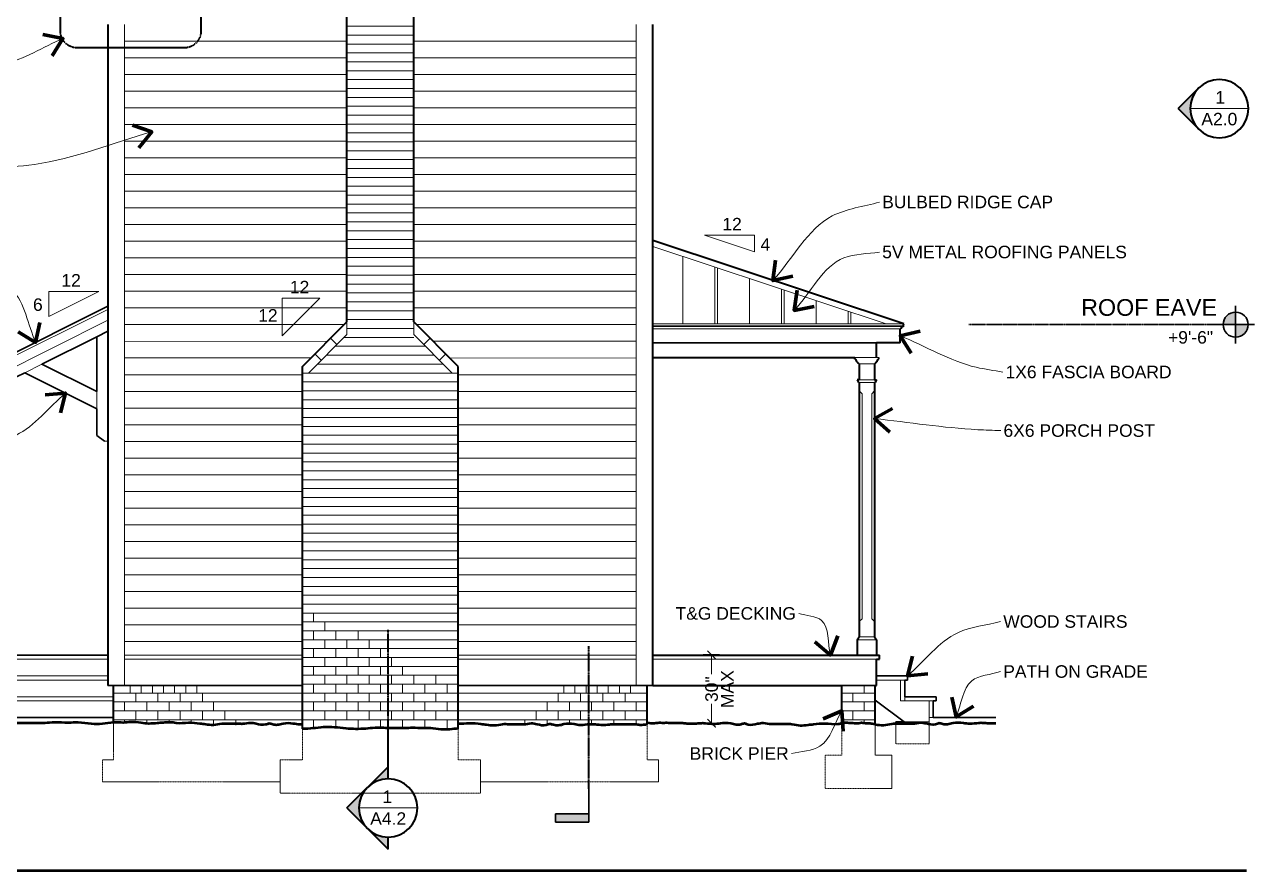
# Model space of a CAD drawing. Header units: inches. Extents: x -54 to 15382, y 469 to 41738.
# Drawn here: x 1910.3 to 2352.7, y 5345.5 to 5649.9 of the extents above; entities that cross this region are included whole.
import ezdxf

# ---------------------------------------------------------------- set-up
doc = ezdxf.new("R2010")
doc.units = ezdxf.units.IN
doc.header["$MEASUREMENT"] = 0
doc.linetypes.add('CENTER', pattern=[2, 1.25, -0.25, 0.25, -0.25])
doc.linetypes.add('DASHED2', pattern=[0.375, 0.25, -0.125])
doc.layers.get('0').update_dxf_attribs({"lineweight": 9})
for name, color, linetype, lineweight in [('1', 7, 'Continuous', 9), ('2', 7, 'Continuous', 18), ('3', 7, 'Continuous', 30), ('4', 7, 'Continuous', 40), ('5', 7, 'Continuous', 50), ('A-DIMSx', 7, 'Continuous', 9), ('A-LINK', 7, 'Continuous', 40), ('A-TEXTx', 7, 'Continuous', 18)]:
    doc.layers.add(name, color=color, linetype=linetype, lineweight=lineweight)
doc.styles.get("Standard").update_dxf_attribs({"font": 'arial.ttf'})
doc.dimstyles.get("Standard").update_dxf_attribs({"dimtxt": 3, "dimasz": 2, "dimexe": 0.03125, "dimexo": 0.0625, "dimgap": 0.03125, "dimtad": 0, "dimtoh": 1, "dimdec": 4, "dimlfac": 0.99985, "dimzin": 0, "dimdsep": 46, "dimlunit": 4, "dimtxsty": 'Standard', "dimblk": 'ARCHTICK', "dimblk1": 'ARCHTICK', "dimblk2": 'ARCHTICK', "dimcen": 0.09, "dimclrt": 256, "dimadec": 0, "dimazin": 0, "dimtfac": 1, "dimtdec": 4, "dimtofl": 0, "dimtmove": 0, "dimatfit": 3, "dimfxl": 1, "dimtolj": 1, "dimtzin": 0, "dimarcsym": 0})

# ---------------------------------------------------------------- blocks, each defined once
blk = doc.blocks.new('_ArchTick')
at = {"color": 0, "linetype": 'ByBlock', "lineweight": 0, "const_width": 0.15}
blk.add_lwpolyline([(-0.5, -0.5), (0.5, 0.5)], dxfattribs=at)
blk = doc.blocks.new('*D121')
at = {"layer": 'A-DIMSx', "color": 0, "lineweight": -2, "ltscale": 0.1}
for p, q in [((2160.24, 5423.04), (2154.46, 5423.04)), ((2156.5, 5398.45), (2160.46, 5398.45))]:
    blk.add_line(p, q, dxfattribs=at)
at = {"layer": 'A-DIMSx', "color": 0, "lineweight": 5, "ltscale": 0.1}
for p, q in [((2157.46, 5423.04), (2157.46, 5416.09)), ((2157.46, 5398.45), (2157.46, 5405.4))]:
    blk.add_line(p, q, dxfattribs=at)
at = {"layer": 'A-DIMSx', "color": 0, "lineweight": 5, "xscale": 3, "yscale": 3, "zscale": 3}
for p, rotation in [((2157.46, 5423.04), 90), ((2157.46, 5398.45), 270)]:
    blk.add_blockref('_ArchTick', p, dxfattribs=dict(at, rotation=rotation))
at = {"layer": 'A-DIMSx', "ltscale": 0.25, "insert": (2157.46, 5410.74), "char_height": 4.5, "attachment_point": 5, "rotation": 90}
blk.add_mtext('\\A1;30"', dxfattribs=at)
blk = doc.blocks.new('Point')
at = {"lineweight": 0, "ltscale": 0.1}
h = blk.add_hatch(color=256, dxfattribs=at)
h.dxf.hatch_style = 1
h.paths.add_polyline_path([(-3.2903, 4.1654, 0.414214), (-3.3528, 4.1029), (-3.2903, 4.1029)])
h.paths.add_polyline_path([(-3.2903, 4.1029), (-3.2903, 4.0404, 0.414214), (-3.2278, 4.1029)])
at = {"layer": '3', "ltscale": 0.1}
for q in [(-3.2903, 4.1966), (-3.384, 4.1029), (-3.1965, 4.1029), (-3.2903, 4.0091)]:
    blk.add_line((-3.2903, 4.1029), q, dxfattribs=at)
blk.add_circle((-3.2903, 4.1029), 0.0625, dxfattribs=at)
blk = doc.blocks.new('Section Tail 1a')
at = {"layer": 'A-LINK', "lineweight": 5, "ltscale": 0.1}
blk.add_hatch(color=256, dxfattribs=at).paths.add_polyline_path([(5.4248, 3.0938), (5.4248, 3.1563), (5.1748, 3.1563), (5.1748, 3.0938)])
at = {"layer": 'A-LINK', "linetype": 'Continuous', "lineweight": 30, "ltscale": 0.1}
for p, q in [((5.4248, 3.1563), (5.1748, 3.1563)), ((5.1748, 3.0938), (5.1748, 3.1563)), ((5.4248, 2.9063), (5.4248, 3.1563)), ((5.4248, 3.0938), (5.1748, 3.0938))]:
    blk.add_line(p, q, dxfattribs=at)
blk = doc.blocks.new('Section Callout')
at = {"layer": 'A-LINK', "ltscale": 0.1}
h = blk.add_hatch(color=256, dxfattribs=at)
h.paths.add_polyline_path([(1891.06, 7392.5), (1883.64, 7385.08), (1891.06, 7377.65, -0.198912), (1887.98, 7385.08, -0.198912)])
h.paths.add_polyline_path([(1898.48, 7399.92), (1891.06, 7392.5, -0.198912), (1898.48, 7395.58)])
h.paths.add_polyline_path([(1891.06, 7377.65), (1898.48, 7370.23), (1898.48, 7374.58, -0.198912)])
for p, q in [((1883.64, 7385.08), (1898.48, 7399.92)), ((1898.48, 7399.92), (1898.48, 7395.58)), ((1883.64, 7385.08), (1898.48, 7370.23)), ((1898.48, 7374.58), (1898.48, 7370.23)), ((1898.48, 7370.23), (1898.48, 7355.49))]:
    blk.add_line(p, q, dxfattribs=at)
blk.add_circle((1898.48, 7385.08), 10.5, dxfattribs=at)
blk = doc.blocks.new('Elevation Callout - 1')
at = {"layer": 'A-LINK', "ltscale": 0.1}
blk.add_hatch(color=256, dxfattribs=at).paths.add_polyline_path([(2031.59, 7377.65), (2039.01, 7370.23), (2046.43, 7377.65, -0.198912), (2039.01, 7374.58, -0.198912)])
for q in [(2031.59, 7377.65), (2046.43, 7377.65)]:
    blk.add_line((2039.01, 7370.23), q, dxfattribs=at)
blk.add_circle((2039.01, 7385.08), 10.5, dxfattribs=at)
blk = doc.blocks.new('Column 01 elev')
at = {"layer": '1', "ltscale": 0.25}
for p, q in [((2204.05, 5527.66), (2198.55, 5527.66)), ((2204.05, 5521.94), (2198.55, 5521.94)), ((2204.05, 5520.94), (2198.55, 5520.94)), ((2199.55, 5516.94), (2199.55, 5435.91)), ((2203.05, 5516.94), (2203.05, 5435.91)), ((2199.55, 5435.91), (2198.55, 5434.91)), ((2203.05, 5435.91), (2204.05, 5434.91)), ((2197.8, 5428.41), (2204.8, 5428.41)), ((2198.55, 5429.41), (2204.05, 5429.41))]:
    blk.add_line(p, q, dxfattribs=at)
at = {"layer": '1', "lineweight": 5, "ltscale": 0.25}
for p, q in [((2199.55, 5516.94), (2198.55, 5517.94)), ((2204.05, 5517.94), (2203.05, 5516.94))]:
    blk.add_line(p, q, dxfattribs=at)
at = {"layer": '3', "lineweight": 5, "ltscale": 0.1}
blk.add_line((2197.01, 5529.94), (2205.59, 5529.94), dxfattribs=at)
at = {"layer": '4'}
for p, q in [((2197.01, 5529.37), (2197.01, 5529.94)), ((2205.59, 5529.37), (2205.59, 5529.94)), ((2197.95, 5528.16), (2197.95, 5528.42)), ((2198.55, 5527.66), (2198.31, 5527.66)), ((2198.55, 5527.66), (2198.55, 5521.94)), ((2204.05, 5527.66), (2204.05, 5521.94)), ((2204.05, 5527.66), (2204.29, 5527.66)), ((2204.65, 5528.16), (2204.65, 5528.42)), ((2198.55, 5520.94), (2198.55, 5429.41)), ((2204.05, 5520.94), (2204.05, 5429.41)), ((2197.8, 5428.41), (2198.55, 5429.41)), ((2197.8, 5428.41), (2197.8, 5422.91)), ((2204.05, 5429.41), (2204.8, 5428.41)), ((2204.8, 5428.41), (2204.8, 5422.91))]:
    blk.add_line(p, q, dxfattribs=at)
at = {"layer": '4', "ltscale": 0.25}
for p, q in [((2198.55, 5521.94), (2197.8, 5521.94)), ((2198.3, 5520.94), (2198.55, 5520.94)), ((2204.05, 5521.94), (2204.8, 5521.94)), ((2204.3, 5520.94), (2204.05, 5520.94))]:
    blk.add_line(p, q, dxfattribs=at)
for centre, start, end in [((2198.41, 5521.93), 179.1702, 233.9599), ((2197.69, 5520.95), 359.1702, 53.9599), ((2204.91, 5520.95), 126.0401, 180.8298), ((2204.19, 5521.93), 306.0401, 0.8298)]:
    blk.add_arc(centre, 0.607, start, end, dxfattribs=at)
at = {"layer": '4'}
for points, knots in [([(2197.95, 5528.42), (2197.87, 5528.43), (2197.8, 5528.44), (2197.7, 5528.48), (2197.63, 5528.57), (2197.58, 5528.68), (2197.54, 5528.78), (2197.51, 5528.89), (2197.47, 5529), (2197.43, 5529.11), (2197.38, 5529.21), (2197.31, 5529.29), (2197.23, 5529.34), (2197.14, 5529.37), (2197.07, 5529.37), (2197.01, 5529.37)], [0.0155755, 0.0155755, 0.0155755, 0.0155755, 0.0913028, 0.1674337, 0.240804, 0.3221473, 0.4016041, 0.479934, 0.5587836, 0.63986, 0.7243935, 0.7885425, 0.8553172, 0.923465, 0.9867831, 0.9867831, 0.9867831, 0.9867831]), ([(2198.31, 5527.66), (2198.3, 5527.72), (2198.29, 5527.79), (2198.25, 5527.88), (2198.21, 5527.96), (2198.16, 5528.03), (2198.07, 5528.1), (2198, 5528.14), (2197.95, 5528.16)], [0.002479, 0.002479, 0.002479, 0.002479, 0.1892867, 0.3469333, 0.4813355, 0.6000559, 0.7825047, 0.9879342, 0.9879342, 0.9879342, 0.9879342]), ([(2204.29, 5527.66), (2204.3, 5527.72), (2204.31, 5527.79), (2204.35, 5527.88), (2204.39, 5527.96), (2204.44, 5528.03), (2204.53, 5528.1), (2204.6, 5528.14), (2204.65, 5528.16)], [0.002479, 0.002479, 0.002479, 0.002479, 0.1892867, 0.3469333, 0.4813355, 0.6000559, 0.7825047, 0.9879342, 0.9879342, 0.9879342, 0.9879342]), ([(2204.65, 5528.42), (2204.72, 5528.43), (2204.8, 5528.44), (2204.9, 5528.48), (2204.97, 5528.57), (2205.02, 5528.68), (2205.06, 5528.78), (2205.09, 5528.89), (2205.13, 5529), (2205.17, 5529.11), (2205.22, 5529.21), (2205.29, 5529.29), (2205.37, 5529.34), (2205.46, 5529.37), (2205.52, 5529.37), (2205.59, 5529.37)], [0.0155755, 0.0155755, 0.0155755, 0.0155755, 0.0913028, 0.1674337, 0.240804, 0.3221473, 0.4016041, 0.479934, 0.5587836, 0.63986, 0.7243935, 0.7885425, 0.8553172, 0.923465, 0.9867831, 0.9867831, 0.9867831, 0.9867831])]:
    blk.add_open_spline(points, degree=3, knots=knots, dxfattribs=at)

msp = doc.modelspace()

# ---------------------------------------------------------------- linework, layer by layer
at = {"layer": '1'}
for p, q in [((1936.2997676, 5511.6916121), (1936.2997676, 5517.840799)), ((1903.0497676, 5421.535623), (1940.2997663, 5421.535623)), ((1903.0497676, 5414.035623), (1940.2997663, 5414.035623)), ((1903.0497676, 5406.535623), (1942.2997676, 5406.535623))]:
    msp.add_line(p, q, dxfattribs=at)
at = {"layer": '1', "linetype": 'DASHED2', "ltscale": 0.25}
for p, q in [((1942.2997676, 5398.7233455), (1942.2997676, 5385.335623)), ((2066.2997676, 5385.335623), (2066.2997676, 5397.4345612)), ((2134.2997676, 5397.9973954), (2134.2997676, 5385.335623)), ((2204.2997676, 5398.4673533), (2204.2997676, 5386.935623)), ((2216.2997676, 5397.9253036), (2216.2997676, 5386.935623)), ((2223.6747676, 5391.035623), (2223.6747676, 5398.2309237)), ((2235.6747676, 5398.0939635), (2235.6747676, 5391.035623)), ((2010.2997676, 5385.335623), (2010.2997676, 5396.4947682)), ((2235.6747676, 5391.035623), (2223.6747676, 5391.035623)), ((1938.2997676, 5377.335623), (1938.2997676, 5385.335623)), ((1942.2997676, 5385.335623), (1938.2997676, 5385.335623)), ((2002.2997676, 5385.335623), (2002.2997676, 5373.335623)), ((2002.2997676, 5385.335623), (2010.2997676, 5385.335623)), ((2074.2997676, 5385.335623), (2066.2997676, 5385.335623)), ((2074.2997676, 5385.335623), (2074.2997676, 5373.335623)), ((2138.2997676, 5385.335623), (2134.2997676, 5385.335623)), ((2138.2997676, 5385.335623), (2138.2997676, 5377.335623)), ((2198.2997676, 5374.935623), (2198.2997676, 5386.935623)), ((2204.2997676, 5386.935623), (2198.2997676, 5386.935623)), ((2222.2997676, 5386.935623), (2216.2997676, 5386.935623)), ((2222.2997676, 5386.935623), (2222.2997676, 5374.935623)), ((2002.2997676, 5377.335623), (1938.2997676, 5377.335623)), ((2138.2997676, 5377.335623), (2074.2997676, 5377.335623)), ((2222.2997676, 5374.935623), (2198.2997676, 5374.935623)), ((2074.2997676, 5373.335623), (2002.2997676, 5373.335623))]:
    msp.add_line(p, q, dxfattribs=at)
at = {"layer": '2'}
for p, q in [((1946.2997677, 5649.9416121), (1946.2997663, 5421.535623)), ((2026.2997676, 5649.335623), (2050.2997676, 5649.335623)), ((2130.2997677, 5421.535623), (2130.2997676, 5649.9416121)), ((2026.2997676, 5646.135623), (2050.2997676, 5646.135623)), ((1946.2997676, 5643.9416691), (2026.2997676, 5643.9371099)), ((2026.2997676, 5642.935623), (2050.2997676, 5642.935623)), ((2050.2997676, 5643.9357221), (2130.2997676, 5643.9311473)), ((1946.2997676, 5637.9312045), (2026.2997676, 5637.9312045)), ((2026.2997676, 5639.735623), (2050.2997676, 5639.735623)), ((2026.2997676, 5636.535623), (2050.2997676, 5636.535623)), ((2050.2997676, 5637.9312045), (2130.2997676, 5637.9312045)), ((1946.2997676, 5631.9416121), (2026.2997676, 5631.9416121)), ((2026.2997676, 5633.335623), (2050.2997676, 5633.335623)), ((2050.2997676, 5631.9416121), (2130.2997676, 5631.9416121)), ((2026.2997676, 5630.135623), (2050.2997676, 5630.135623)), ((2026.2997676, 5626.935623), (2050.2997676, 5626.935623)), ((1946.2997675, 5625.9312045), (2026.2997676, 5625.9312045)), ((2026.2997676, 5623.735623), (2050.2997676, 5623.735623)), ((2050.2997676, 5625.9312045), (2130.2997676, 5625.9312045)), ((1946.2997675, 5619.9416121), (2026.2997676, 5619.9416121)), ((2026.2997676, 5620.535623), (2050.2997676, 5620.535623)), ((2050.2997676, 5619.9312045), (2130.2997676, 5619.9312045)), ((1946.2997674, 5613.9312045), (2026.2997676, 5613.9312045)), ((2026.2997676, 5617.335623), (2050.2997676, 5617.335623)), ((2026.2997676, 5614.135623), (2050.2997676, 5614.135623)), ((2050.2997676, 5613.9312045), (2130.2997676, 5613.9312045)), ((2026.2997676, 5610.935623), (2050.2997676, 5610.935623)), ((1946.2997674, 5607.9416121), (2026.2997676, 5607.9416121)), ((2026.2997676, 5607.735623), (2050.2997676, 5607.735623)), ((2050.2997676, 5607.9416121), (2130.2997676, 5607.9416121)), ((1946.2997674, 5601.9416121), (2026.2997676, 5601.9416121)), ((2026.2997676, 5604.535623), (2050.2997676, 5604.535623)), ((2026.2997676, 5601.335623), (2050.2997676, 5601.335623)), ((2050.2997676, 5601.9312045), (2130.2997676, 5601.9312045)), ((1946.2997673, 5595.9416121), (2026.2997676, 5595.9416121)), ((2026.2997676, 5598.135623), (2050.2997676, 5598.135623)), ((2050.2997676, 5595.9416121), (2130.2997676, 5595.9416121)), ((2026.2997676, 5594.935623), (2050.2997676, 5594.935623)), ((2026.2997676, 5591.735623), (2050.2997676, 5591.735623)), ((1946.2997673, 5589.9416121), (2026.2997676, 5589.9416121)), ((2026.2997676, 5588.535623), (2050.2997676, 5588.535623)), ((2050.2997676, 5589.9312045), (2130.2997676, 5589.9312045)), ((2026.2997676, 5583.9428666), (1946.2997673, 5583.9310568)), ((2026.2997676, 5585.335623), (2050.2997676, 5585.335623)), ((2050.2997676, 5583.9429083), (2130.2997676, 5583.9310563)), ((2026.2997676, 5582.135623), (2050.2997676, 5582.135623)), ((2026.2997676, 5578.935623), (2050.2997676, 5578.935623)), ((1946.2997672, 5577.9312045), (2026.2997676, 5577.9312045)), ((2026.2997676, 5575.735623), (2050.2997676, 5575.735623)), ((2050.2997676, 5577.9312045), (2130.2997676, 5577.9312045)), ((1946.2997672, 5571.9416121), (2026.2997676, 5571.9416121)), ((2026.2997676, 5572.535623), (2050.2997676, 5572.535623)), ((2026.2997676, 5569.335623), (2050.2997676, 5569.335623)), ((2050.2997676, 5571.9416121), (2130.2997676, 5571.9416121)), ((2220.2034975, 5542.2022897), (2136.2997676, 5570.0683682)), ((1946.2997672, 5565.9416121), (2026.2997676, 5565.9416121)), ((2026.2997676, 5566.135623), (2050.2997676, 5566.135623)), ((2050.2997676, 5565.9416121), (2130.2997676, 5565.9416121)), ((2147.0545468, 5566.4964945), (2147.0545468, 5542.2022897)), ((2026.2997676, 5562.935623), (2050.2997676, 5562.935623)), ((2158.5545468, 5542.2022897), (2158.5545468, 5562.6771184)), ((2159.5545468, 5542.2022897), (2159.5545468, 5562.3449987)), ((1946.2997671, 5559.9416121), (2026.2997676, 5559.9416121)), ((2026.2997676, 5559.735623), (2050.2997676, 5559.735623)), ((2026.2997676, 5556.535623), (2050.2997676, 5556.535623)), ((2050.2997676, 5559.9416121), (2130.2997676, 5559.9416121)), ((2171.0545468, 5558.5256226), (2171.0545468, 5542.2022897)), ((1946.2997671, 5553.9416121), (2026.2997676, 5553.9416121)), ((2026.2997676, 5553.335623), (2050.2997676, 5553.335623)), ((2050.2997676, 5553.9416121), (2130.2997676, 5553.9416121)), ((2182.5545468, 5542.2022897), (2182.5545468, 5554.7062465)), ((2183.5545468, 5542.2022897), (2183.5545468, 5554.3741268)), ((1940.299767, 5547.4280938), (1898.1432853, 5526.349853)), ((1946.299767, 5547.9416121), (2026.2997676, 5547.9416121)), ((2026.2997676, 5550.135623), (2050.2997676, 5550.135623)), ((2050.2997676, 5547.9416121), (2130.2997676, 5547.9416121)), ((2195.0545468, 5550.5547507), (2195.0545468, 5542.2022897)), ((1940.299767, 5543.5149748), (1901.0501737, 5523.8901782)), ((2026.2997676, 5546.935623), (2050.2997676, 5546.935623)), ((2026.2997676, 5543.735623), (2050.2997676, 5543.735623)), ((2026.2997676, 5542.9135576), (2026.2997676, 5538.3880742)), ((2050.2997676, 5542.9135576), (2050.2997676, 5538.3880742)), ((2206.5545468, 5542.2022897), (2206.5545468, 5546.7353746)), ((2207.5545468, 5542.2022897), (2207.5545468, 5546.4032549)), ((1946.299767, 5541.9416121), (2025.3278221, 5541.9416121)), ((2012.5625093, 5524.6508159), (2026.2997676, 5538.3880742)), ((2026.2997676, 5540.535623), (2050.2997676, 5540.535623)), ((2064.0370259, 5524.6508159), (2050.2997676, 5538.3880742)), ((2051.2717131, 5541.9416121), (2130.2997676, 5541.9416121)), ((2136.2997676, 5542.2022897), (2226.5488573, 5542.2022897)), ((2136.2997676, 5540.4522897), (2225.2997676, 5540.4522897)), ((1946.299767, 5535.9311473), (2019.321533, 5535.935323)), ((2022.6872505, 5534.7755571), (2020.4245088, 5537.0382988)), ((2022.0473164, 5534.135623), (2054.5522188, 5534.135623)), ((2025.2473164, 5537.335623), (2050.2997676, 5537.335623)), ((2053.9122847, 5534.7755571), (2056.1750264, 5537.0382988)), ((2057.2758318, 5535.9374934), (2130.2997676, 5535.9416693)), ((1946.2997669, 5529.9416691), (2013.3240594, 5529.9378494)), ((2017.0303963, 5529.1187029), (2014.7676546, 5531.3814446)), ((2018.8473164, 5530.935623), (2057.7522188, 5530.935623)), ((2059.569139, 5529.1187029), (2061.8318807, 5531.3814446)), ((2063.2783454, 5529.9349799), (2130.2997676, 5529.9311473)), ((1910.3895235, 5524.6467341), (1916.5387105, 5527.7213276)), ((2015.6473164, 5527.735623), (2060.9522188, 5527.735623)), ((1946.2997669, 5523.9352644), (2010.2997676, 5523.931617)), ((2010.2997676, 5524.535623), (2066.2997676, 5524.535623)), ((2010.2997676, 5521.335623), (2066.2997676, 5521.335623)), ((2066.2997676, 5523.9284024), (2130.2997676, 5523.9247426)), ((1946.2997669, 5517.9248001), (2010.2997676, 5517.9248001)), ((2010.2997676, 5518.135623), (2066.2997676, 5518.135623)), ((2066.2997676, 5517.9248001), (2130.2997676, 5517.9248001)), ((1946.2997668, 5511.9352078), (2010.2997676, 5511.9352078)), ((2010.2997676, 5514.935623), (2066.2997676, 5514.935623)), ((2010.2997676, 5511.735623), (2066.2997676, 5511.735623)), ((2066.2997676, 5511.9352078), (2130.2997677, 5511.9352078)), ((2010.2997676, 5508.535623), (2066.2997676, 5508.535623)), ((1946.2997668, 5505.9248001), (2010.2997676, 5505.9248001)), ((2010.2997676, 5505.335623), (2066.2997676, 5505.335623)), ((2066.2997676, 5505.9248001), (2130.2997677, 5505.9248001)), ((1940.2997668, 5499.9416121), (1939.0497676, 5499.9416121)), ((1946.2997668, 5499.9352078), (2010.2997676, 5499.9352078)), ((2010.2997676, 5502.135623), (2066.2997676, 5502.135623)), ((2010.2997676, 5498.935623), (2066.2997676, 5498.935623)), ((2066.2997676, 5499.9248001), (2130.2997677, 5499.9248001)), ((2010.2997676, 5495.735623), (2066.2997676, 5495.735623)), ((1946.2997667, 5493.9248001), (2010.2997676, 5493.9248001)), ((2010.2997676, 5492.535623), (2066.2997676, 5492.535623)), ((2066.2997676, 5493.9248001), (2130.2997677, 5493.9248001)), ((1946.2997667, 5487.9352078), (2010.2997676, 5487.9352078)), ((2010.2997676, 5489.335623), (2066.2997676, 5489.335623)), ((2010.2997676, 5486.135623), (2066.2997676, 5486.135623)), ((2066.2997676, 5487.9352078), (2130.2997677, 5487.9352078)), ((1946.2997666, 5481.9352078), (2010.2997676, 5481.9352078)), ((2010.2997676, 5482.935623), (2066.2997676, 5482.935623)), ((2066.2997676, 5481.9248001), (2130.2997677, 5481.9248001)), ((2010.2997676, 5479.735623), (2066.2997676, 5479.735623)), ((2010.2997676, 5476.535623), (2066.2997676, 5476.535623)), ((1946.2997666, 5475.9352078), (2010.2997676, 5475.9352078)), ((2010.2997676, 5473.335623), (2066.2997676, 5473.335623)), ((2066.2997676, 5475.9352078), (2130.2997677, 5475.9352078)), ((1946.2997666, 5469.9352078), (2010.2997676, 5469.9352078)), ((2010.2997676, 5470.135623), (2066.2997676, 5470.135623)), ((2066.2997676, 5469.9248001), (2130.2997677, 5469.9248001)), ((2010.2997676, 5463.9341014), (1946.2997665, 5463.9246535)), ((2010.2997676, 5466.935623), (2066.2997676, 5466.935623)), ((2010.2997676, 5463.735623), (2066.2997676, 5463.735623)), ((2066.2997676, 5463.9341326), (2130.2997677, 5463.924651)), ((2010.2997676, 5460.535623), (2066.2997676, 5460.535623)), ((1946.2997665, 5457.9248001), (2010.2997676, 5457.9248001)), ((2010.2997676, 5457.335623), (2066.2997676, 5457.335623)), ((2066.2997676, 5457.9248001), (2130.2997677, 5457.9248001)), ((1946.2997665, 5451.9311473), (2010.2997676, 5451.9348071)), ((2010.2997676, 5454.135623), (2066.2997676, 5454.135623)), ((2010.2997676, 5450.935623), (2066.2997676, 5450.935623)), ((2066.2997676, 5451.9380094), (2130.2997677, 5451.9416693)), ((1946.2997664, 5445.9416693), (2010.2997676, 5445.9380094)), ((2010.2997676, 5447.735623), (2066.2997676, 5447.735623)), ((2066.2997676, 5445.9348071), (2130.2997677, 5445.9311473)), ((2010.2997676, 5444.535623), (2066.2997676, 5444.535623)), ((2010.2997676, 5441.335623), (2066.2997676, 5441.335623)), ((1946.2997664, 5439.9311473), (2010.2997676, 5439.9348071)), ((2010.2997676, 5438.135623), (2066.2997676, 5438.135623)), ((2014.2997676, 5434.935623), (2014.2997676, 5438.135623)), ((2066.2997676, 5439.9380094), (2130.2997677, 5439.9416693)), ((1946.2997664, 5433.9416121), (2010.2997676, 5433.9416121)), ((2010.2997676, 5434.935623), (2066.2997676, 5434.935623)), ((2018.2997676, 5431.735623), (2018.2997676, 5434.935623)), ((2066.2997676, 5433.9416121), (2130.2997677, 5433.9416121)), ((1946.2997663, 5427.9416121), (2010.2997676, 5427.9416121)), ((2010.2997676, 5431.735623), (2066.2997676, 5431.735623)), ((2010.2997676, 5428.535623), (2066.2997676, 5428.535623)), ((2014.2997676, 5428.535623), (2014.2997676, 5431.735623)), ((2018.2997676, 5425.335623), (2018.2997676, 5428.535623)), ((2022.2997676, 5428.535623), (2022.2997676, 5431.735623)), ((2026.2997676, 5425.335623), (2026.2997676, 5428.535623)), ((2030.2997676, 5428.535623), (2030.2997676, 5431.735623)), ((2034.2997676, 5425.335623), (2034.2997676, 5428.535623)), ((2066.2997676, 5427.9416121), (2130.2997677, 5427.9416121)), ((2010.2997676, 5425.335623), (2066.2997676, 5425.335623)), ((2014.2997676, 5422.135623), (2014.2997676, 5425.335623)), ((2022.2997676, 5422.135623), (2022.2997676, 5425.335623)), ((2030.2997676, 5422.135623), (2030.2997676, 5425.335623)), ((2038.2997676, 5422.135623), (2038.2997676, 5425.335623)), ((1946.2997663, 5421.535623), (1946.2997662, 5412.035623)), ((1946.2997663, 5423.035623), (2010.2997676, 5423.035623)), ((1946.2997663, 5421.535623), (2010.2997676, 5421.535623)), ((2010.2997676, 5422.135623), (2066.2997676, 5422.135623)), ((2010.2997676, 5418.935623), (2066.2997676, 5418.935623)), ((2014.2997676, 5415.735623), (2014.2997676, 5418.935623)), ((2018.2997676, 5418.935623), (2018.2997676, 5422.135623)), ((2022.2997676, 5415.735623), (2022.2997676, 5418.935623)), ((2026.2997676, 5418.935623), (2026.2997676, 5422.135623)), ((2030.2997676, 5415.735623), (2030.2997676, 5418.935623)), ((2034.2997676, 5418.935623), (2034.2997676, 5422.135623)), ((2038.2997676, 5415.735623), (2038.2997676, 5418.935623)), ((2042.2997676, 5418.935623), (2042.2997676, 5422.135623)), ((2046.2997676, 5415.735623), (2046.2997676, 5418.935623)), ((2066.2997676, 5423.035623), (2130.2997677, 5423.035623)), ((2066.2997676, 5421.535623), (2130.2997677, 5421.535623)), ((2130.2997677, 5412.035623), (2130.2997677, 5421.535623)), ((2136.2997677, 5421.535623), (2216.7997676, 5421.535623)), ((1903.0497676, 5415.535623), (1940.2997663, 5415.535623)), ((2010.2997676, 5415.735623), (2066.2997676, 5415.735623)), ((2018.2997676, 5412.535623), (2018.2997676, 5415.735623)), ((2026.2997676, 5412.535623), (2026.2997676, 5415.735623)), ((2034.2997676, 5412.535623), (2034.2997676, 5415.735623)), ((2042.2997676, 5412.535623), (2042.2997676, 5415.735623)), ((2050.2997676, 5412.535623), (2050.2997676, 5415.735623)), ((2058.2997676, 5412.535623), (2058.2997676, 5415.735623)), ((1948.2997676, 5409.335623), (1948.2997676, 5412.035623)), ((1952.2997676, 5409.335623), (1952.2997676, 5412.035623)), ((1956.2997676, 5409.335623), (1956.2997676, 5412.035623)), ((1960.2997676, 5409.335623), (1960.2997676, 5412.035623)), ((1964.2997676, 5409.335623), (1964.2997676, 5412.035623)), ((1968.2997676, 5409.335623), (1968.2997676, 5412.035623)), ((1972.2997676, 5409.335623), (1972.2997676, 5412.035623)), ((2010.2997676, 5412.535623), (2066.2997676, 5412.535623)), ((2014.2997676, 5409.335623), (2014.2997676, 5412.535623)), ((2022.2997676, 5409.335623), (2022.2997676, 5412.535623)), ((2030.2997676, 5409.335623), (2030.2997676, 5412.535623)), ((2038.2997676, 5409.335623), (2038.2997676, 5412.535623)), ((2046.2997676, 5409.335623), (2046.2997676, 5412.535623)), ((2054.2997676, 5409.335623), (2054.2997676, 5412.535623)), ((2062.2997676, 5409.335623), (2062.2997676, 5412.535623)), ((2104.2997676, 5409.335623), (2104.2997676, 5412.035623)), ((2108.2997676, 5409.335623), (2108.2997676, 5412.035623)), ((2112.2997676, 5409.335623), (2112.2997676, 5412.035623)), ((2116.2997676, 5409.335623), (2116.2997676, 5412.035623)), ((2120.2997676, 5409.335623), (2120.2997676, 5412.035623)), ((2124.2997676, 5409.335623), (2124.2997676, 5412.035623)), ((2128.2997676, 5409.335623), (2128.2997676, 5412.035623)), ((2212.2997676, 5409.335623), (2212.2997676, 5412.035623)), ((2216.7997676, 5414.035623), (2226.9247676, 5414.035623)), ((2225.4247676, 5406.535623), (2225.4247676, 5414.035623)), ((1903.0497676, 5408.035623), (1942.2997676, 5408.035623)), ((2010.2997676, 5409.335623), (1942.2997676, 5409.335623)), ((2010.2997676, 5406.135623), (1942.2997676, 5406.135623)), ((1946.2997676, 5402.935623), (1946.2997676, 5406.135623)), ((1950.2997676, 5406.135623), (1950.2997676, 5409.335623)), ((1954.2997676, 5402.935623), (1954.2997676, 5406.135623)), ((1958.2997676, 5406.135623), (1958.2997676, 5409.335623)), ((1962.2997676, 5402.935623), (1962.2997676, 5406.135623)), ((1966.2997676, 5406.135623), (1966.2997676, 5409.335623)), ((1970.2997676, 5402.935623), (1970.2997676, 5406.135623)), ((1974.2997676, 5406.135623), (1974.2997676, 5409.335623)), ((1978.2997676, 5402.935623), (1978.2997676, 5406.135623)), ((2010.2997676, 5409.335623), (2066.2997676, 5409.335623)), ((2010.2997676, 5406.135623), (2066.2997676, 5406.135623)), ((2014.2997676, 5402.935623), (2014.2997676, 5406.135623)), ((2018.2997676, 5406.135623), (2018.2997676, 5409.335623)), ((2022.2997676, 5402.935623), (2022.2997676, 5406.135623)), ((2026.2997676, 5406.135623), (2026.2997676, 5409.335623)), ((2030.2997676, 5402.935623), (2030.2997676, 5406.135623)), ((2034.2997676, 5406.135623), (2034.2997676, 5409.335623)), ((2038.2997676, 5402.935623), (2038.2997676, 5406.135623)), ((2042.2997676, 5406.135623), (2042.2997676, 5409.335623)), ((2046.2997676, 5402.935623), (2046.2997676, 5406.135623)), ((2050.2997676, 5406.135623), (2050.2997676, 5409.335623)), ((2054.2997676, 5402.935623), (2054.2997676, 5406.135623)), ((2058.2997676, 5406.135623), (2058.2997676, 5409.335623)), ((2062.2997676, 5402.935623), (2062.2997676, 5406.135623)), ((2134.2997676, 5409.335623), (2066.2997676, 5409.335623)), ((2134.2997676, 5406.135623), (2066.2997676, 5406.135623)), ((2098.2997676, 5402.935623), (2098.2997676, 5406.135623)), ((2102.2997676, 5406.135623), (2102.2997676, 5409.335623)), ((2106.2997676, 5402.935623), (2106.2997676, 5406.135623)), ((2110.2997676, 5406.135623), (2110.2997676, 5409.335623)), ((2114.2997676, 5402.935623), (2114.2997676, 5406.135623)), ((2118.2997676, 5406.135623), (2118.2997676, 5409.335623)), ((2122.2997676, 5402.935623), (2122.2997676, 5406.135623)), ((2126.2997676, 5406.135623), (2126.2997676, 5409.335623)), ((2130.2997676, 5402.935623), (2130.2997676, 5406.135623)), ((2216.2997676, 5409.335623), (2204.2997676, 5409.335623)), ((2204.2997676, 5406.135623), (2216.2997676, 5406.135623)), ((2208.2997676, 5406.135623), (2208.2997676, 5409.335623)), ((2212.2997676, 5402.935623), (2212.2997676, 5406.135623)), ((2226.9247676, 5406.535623), (2225.4247676, 5406.535623)), ((2226.9247676, 5406.535623), (2226.9247676, 5408.035623)), ((2226.9247676, 5406.535623), (2227.0497676, 5406.535623)), ((2227.0497676, 5406.535623), (2237.1747676, 5406.535623)), ((2235.6747676, 5406.535623), (2235.6747676, 5399.035623)), ((1942.2997676, 5402.935623), (2010.2997676, 5402.935623)), ((1950.2997676, 5399.735623), (1950.2997676, 5402.935623)), ((1958.2997676, 5399.735623), (1958.2997676, 5402.935623)), ((1966.2997676, 5399.735623), (1966.2997676, 5402.935623)), ((1974.2997676, 5399.735623), (1974.2997676, 5402.935623)), ((1982.2997676, 5399.735623), (1982.2997676, 5402.935623)), ((2010.2997676, 5402.935623), (2066.2997676, 5402.935623)), ((2018.2997676, 5399.735623), (2018.2997676, 5402.935623)), ((2026.2997676, 5399.735623), (2026.2997676, 5402.935623)), ((2034.2997676, 5399.735623), (2034.2997676, 5402.935623)), ((2042.2997676, 5399.735623), (2042.2997676, 5402.935623)), ((2050.2997676, 5399.735623), (2050.2997676, 5402.935623)), ((2058.2997676, 5399.735623), (2058.2997676, 5402.935623)), ((2066.2997676, 5402.935623), (2134.2997676, 5402.935623)), ((2094.2997676, 5399.735623), (2094.2997676, 5402.935623)), ((2102.2997676, 5399.735623), (2102.2997676, 5402.935623)), ((2110.2997676, 5399.735623), (2110.2997676, 5402.935623)), ((2118.2997676, 5399.735623), (2118.2997676, 5402.935623)), ((2126.2997676, 5399.735623), (2126.2997676, 5402.935623)), ((2216.2997676, 5402.935623), (2204.2997676, 5402.935623)), ((2208.2997676, 5399.735623), (2208.2997676, 5402.935623)), ((2010.2997676, 5399.735623), (1942.2997676, 5399.735623)), ((1946.2997676, 5398.7073394), (1946.2997676, 5399.735623)), ((1954.2997676, 5398.3556978), (1954.2997676, 5399.735623)), ((1962.2997676, 5398.7881685), (1962.2997676, 5399.735623)), ((1970.2997676, 5398.6175487), (1970.2997676, 5399.735623)), ((1978.2997676, 5397.8319176), (1978.2997676, 5399.735623)), ((1986.2997676, 5397.8319176), (1986.2997676, 5399.735623)), ((2010.2997676, 5399.735623), (2066.2997676, 5399.735623)), ((2014.2997676, 5396.8934839), (2014.2997676, 5399.735623)), ((2022.2997676, 5396.8934839), (2022.2997676, 5399.735623)), ((2030.2997676, 5396.8934839), (2030.2997676, 5399.735623)), ((2038.2997676, 5397.0737977), (2038.2997676, 5399.735623)), ((2046.2997676, 5397.3174562), (2046.2997676, 5399.735623)), ((2054.2997676, 5396.535623), (2054.2997676, 5399.735623)), ((2062.2997676, 5396.535623), (2062.2997676, 5399.735623)), ((2134.2997676, 5399.735623), (2066.2997676, 5399.735623)), ((2090.2997676, 5398.046779), (2090.2997676, 5399.735623)), ((2098.2997676, 5397.8714289), (2098.2997676, 5399.735623)), ((2106.2997676, 5398.2582894), (2106.2997676, 5399.735623)), ((2114.2997676, 5398.066751), (2114.2997676, 5399.735623)), ((2122.2997676, 5398.0028568), (2122.2997676, 5399.735623)), ((2130.2997676, 5398.0022275), (2130.2997676, 5399.735623)), ((2204.2997676, 5399.735623), (2216.2997676, 5399.735623)), ((2212.2997676, 5398.5480417), (2212.2997676, 5399.735623)), ((2235.6747676, 5399.035623), (2226.6747676, 5399.035623)), ((2235.6747676, 5400.535623), (2237.1747676, 5400.535623)), ((2235.6747676, 5399.035623), (2235.6747676, 5398.0939635))]:
    msp.add_line(p, q, dxfattribs=at)
at = {"layer": '2', "ltscale": 0.1}
for p, q in [((2329.5640585, 5619.7018038), (2350.5640586, 5619.7018038)), ((2030.6147893, 5367.9769694), (2051.6147894, 5367.9769694))]:
    msp.add_line(p, q, dxfattribs=at)
at = {"layer": '3'}
for p, q in [((1940.2997671, 5548.5461278), (1897.1618291, 5526.9771588)), ((1940.299767, 5539.6018559), (1936.2997676, 5537.6018562)), ((2136.2997676, 5541.4522897), (2226.2997676, 5541.4522897)), ((1916.5387105, 5527.7213276), (1936.2997676, 5537.6018562)), ((1936.2997676, 5537.6018562), (1936.2997676, 5517.840799)), ((2216.7997676, 5535.4522897), (2136.2997676, 5535.4522897)), ((1916.5387105, 5527.7213276), (1936.2997676, 5517.840799)), ((1904.4627769, 5521.6833608), (1910.3895235, 5524.6467341)), ((1910.3895235, 5524.6467341), (1936.2997676, 5511.6916121)), ((1936.2997676, 5511.6916121), (1936.2997676, 5502.0070184)), ((1939.0497676, 5499.9416121), (1936.2997676, 5502.0070184)), ((1940.2997663, 5423.035623), (1901.2997676, 5423.035623)), ((2227.9247676, 5415.535623), (2216.7997676, 5415.535623)), ((2227.9247676, 5414.035623), (2227.9247676, 5415.535623)), ((1940.2997662, 5412.035623), (2010.2997676, 5412.035623)), ((2066.2997676, 5412.035623), (2136.2998835, 5412.035623)), ((2204.2997676, 5412.035623), (2216.2997676, 5412.035623)), ((2226.9247676, 5414.035623), (2227.9247676, 5414.035623)), ((2226.9247676, 5408.035623), (2226.9247676, 5414.035623)), ((2216.2997676, 5406.816873), (2226.6747676, 5399.035623)), ((2238.1747676, 5408.035623), (2226.9247676, 5408.035623)), ((2237.1747676, 5400.535623), (2237.1747676, 5406.535623)), ((2237.1747676, 5406.535623), (2238.1747676, 5406.535623)), ((2238.1747676, 5406.535623), (2238.1747676, 5408.035623)), ((1942.2997676, 5400.535623), (1901.2997676, 5400.535623)), ((2223.6747676, 5398.2309237), (2223.6747676, 5399.035623)), ((2226.6747676, 5399.035623), (2223.6747676, 5399.035623)), ((2237.1747676, 5400.535623), (2259.6747676, 5400.535623))]:
    msp.add_line(p, q, dxfattribs=at)
at = {"layer": '3', "linetype": 'CENTER', "ltscale": 0.25}
msp.add_line((2341.4362337, 5541.9416121), (2249.9362337, 5541.9416121), dxfattribs=at)
at = {"layer": '4'}
for p, q in [((2026.2997676, 5542.9135576), (2026.2997676, 5766.1244581)), ((2050.2992546, 5542.9140706), (2050.2984675, 5766.1231575)), ((1940.2997677, 5649.9416121), (1940.2997662, 5412.035623)), ((2136.2997677, 5412.035623), (2136.2997676, 5649.9416121)), ((2226.5488573, 5542.2022897), (2136.2997676, 5572.175787)), ((2010.2997676, 5526.9135576), (2026.2997676, 5542.9135576)), ((2066.2997676, 5526.9135576), (2050.2992546, 5542.9140706)), ((2225.2997676, 5535.4522897), (2225.2997676, 5540.4522897)), ((2225.5497676, 5540.4522897), (2225.2997676, 5540.4522897)), ((2226.2997676, 5541.4522897), (2226.5488573, 5542.2022897)), ((2226.2997676, 5541.4522897), (2226.2997676, 5541.2022897)), ((2216.7997676, 5530.0666121), (2216.7997676, 5535.4522897)), ((2225.2997676, 5535.4522897), (2216.7997676, 5535.4522897)), ((2136.2997676, 5530.0666121), (2209.0095581, 5530.0666121)), ((2010.2997676, 5396.4947682), (2010.2997676, 5526.9135576)), ((2066.2997676, 5396.4947682), (2066.2997676, 5526.9135576)), ((2136.2997677, 5423.035623), (2217.7997667, 5423.035623)), ((2216.7997676, 5412.035623), (2216.7997676, 5421.535623)), ((2216.7997676, 5421.535623), (2217.7997667, 5421.535623)), ((2217.7997667, 5421.535623), (2217.7997667, 5423.035623)), ((1942.2997676, 5398.7233455), (1942.2997676, 5412.035623)), ((2134.2997676, 5397.9973954), (2134.2997676, 5412.035623)), ((2136.2997677, 5412.035623), (2204.2997676, 5412.035623)), ((2204.2997676, 5398.4673533), (2204.2997676, 5412.035623)), ((2216.2997676, 5397.9253036), (2216.2997676, 5412.035623)), ((2216.2997676, 5412.035623), (2216.7997676, 5412.035623))]:
    msp.add_line(p, q, dxfattribs=at)
msp.add_arc((2226.2374703, 5540.514587), 0.6905186, 84.823843828, 185.1761549, dxfattribs=at)
at = {"layer": '5', "ltscale": 0.1}
msp.add_line((1698.0000785, 5345.5008975), (2349.803245, 5345.5008975), dxfattribs=at)
at = {"layer": '5'}
for points, knots in [([(1942.2997676, 5398.7233455), (1939.6478174, 5398.3623583), (1935.3920511, 5397.7830573), (1930.0229305, 5398.9033968), (1925.5787755, 5398.5186821), (1921.5875275, 5398.8969164), (1917.8723603, 5398.4649356), (1914.3175163, 5398.5705276), (1909.7167332, 5398.4465411), (1904.5320713, 5398.6958457), (1897.9015613, 5397.8616637), (1891.6056736, 5397.812834), (1885.1212896, 5398.6737116), (1878.3847494, 5398.6498675), (1871.1490065, 5397.1677093), (1862.0535394, 5399.0380197), (1854.9022351, 5399.4186223), (1850.3636667, 5398.0828746), (1849.4207413, 5397.8285653)], [0, 0, 0, 0, 2.6529194352, 4.2573215922, 5.4164530631, 7.0911371631, 8.2475457001, 9.1424284325, 10.6434907949, 12.8516979582, 14.3147620561, 17.3168867809, 19.114976073, 20.8469711066, 24.0403607494, 26.363871891, 30.0742089263, 31.0461885121, 31.0461885121, 31.0461885121, 31.0461885121]), ([(2010.2997676, 5398.0185729), (2009.9656937, 5397.9930394), (2008.8628591, 5397.9506759), (2006.5518751, 5398.4378544), (2003.8067759, 5398.5976206), (2001.4122232, 5397.704833), (1999.7178933, 5397.9313949), (1998.2899117, 5398.5328131), (1996.3667246, 5397.5504187), (1994.04486, 5398.2054911), (1991.3344515, 5398.748545), (1989.249967, 5398.1013719), (1987.3408865, 5398.2729847), (1985.6089449, 5398.2615069), (1983.5625197, 5398.2319121), (1981.0038111, 5398.395267), (1978.3336902, 5397.6202821), (1975.7214221, 5398.0238126), (1972.7592591, 5398.3804734), (1969.2107852, 5398.8756615), (1965.9191985, 5398.1759981), (1963.3085145, 5398.8314662), (1961.7647701, 5398.7895025), (1959.8468551, 5398.6490006), (1957.7669612, 5398.5032166), (1955.1000128, 5398.1916471), (1951.9305777, 5398.6580438), (1948.828958, 5399.110661), (1945.7516146, 5398.5275596), (1943.6951645, 5398.8285469), (1942.5376655, 5398.7478717), (1942.2997676, 5398.7233455)], [23.0335423731, 23.0335423731, 23.0335423731, 23.0335423731, 24.0403607494, 26.363871891, 30.0742089263, 32.1103617678, 33.8516042112, 35.1119372476, 36.5297832171, 39.8619674173, 41.9746089412, 44.7750674343, 46.1707600226, 47.6978272911, 49.9710707726, 52.3164807139, 55.3425280243, 58.1293589993, 60.1299455118, 64.3241227489, 68.8188799914, 69.8888235483, 72.3460349694, 73.3979104104, 75.6651746964, 78.606541836, 81.3999059133, 85.2446410438, 87.9213730028, 90.6853426905, 91.4022650047, 91.4022650047, 91.4022650047, 91.4022650047]), ([(2066.2996765, 5396.5958049), (2064.2354649, 5396.3395608), (2060.9228832, 5395.9283482), (2056.7606494, 5396.8481714), (2053.3034476, 5396.5899029), (2050.2052006, 5396.9203953), (2047.3140829, 5396.618718), (2044.5524806, 5396.7333353), (2040.9759467, 5396.6791206), (2036.9490832, 5396.9203485), (2031.7886867, 5396.3328111), (2026.8955276, 5396.3525282), (2021.8642149, 5397.0809309), (2016.6288411, 5397.124101), (2012.7851727, 5396.3838575), (2010.3133635, 5396.4941439), (2010.2997676, 5396.4947682)], [0, 0, 0, 0, 2.6529194352, 4.2573215922, 5.4164530631, 7.0911371631, 8.2475457001, 9.1424284325, 10.6434907949, 12.8516979582, 14.3147620561, 17.3168867809, 19.114976073, 20.8469711066, 24.0403607494, 24.0580236922, 24.0580236922, 24.0580236922, 24.0580236922]), ([(2134.2997676, 5397.9973954), (2133.4151978, 5397.8814556), (2131.995668, 5397.6953991), (2130.2078369, 5398.0777246), (2128.7258336, 5397.9568411), (2127.3960598, 5398.0895214), (2126.1569713, 5397.9516765), (2124.9722126, 5397.9927552), (2123.438432, 5397.9590391), (2121.7106451, 5398.050718), (2119.4991221, 5397.7836314), (2117.4004379, 5397.777772), (2115.2404276, 5398.0754564), (2112.9949024, 5398.0786546), (2110.5805655, 5397.5965799), (2107.5518751, 5398.2350581), (2104.8067759, 5398.3948244), (2102.4122232, 5397.5020367), (2100.7178933, 5397.7285987), (2099.2899117, 5398.3300168), (2097.3667246, 5397.3476225), (2095.04486, 5398.0026949), (2092.3344515, 5398.5457488), (2090.249967, 5397.8985756), (2088.3408865, 5398.0701884), (2086.6089449, 5398.0587107), (2084.5625197, 5398.0291158), (2082.0038111, 5398.1924707), (2079.3336902, 5397.4174858), (2076.7214221, 5397.8210163), (2073.7592591, 5398.1776771), (2070.3766346, 5398.649721), (2067.6169562, 5398.1181602), (2066.2997676, 5398.2258428)], [0, 0, 0, 0, 2.6529194352, 4.2573215922, 5.4164530631, 7.0911371631, 8.2475457001, 9.1424284325, 10.6434907949, 12.8516979582, 14.3147620561, 17.3168867809, 19.114976073, 20.8469711066, 24.0403607494, 26.363871891, 30.0742089263, 32.1103617678, 33.8516042112, 35.1119372476, 36.5297832171, 39.8619674173, 41.9746089412, 44.7750674343, 46.1707600226, 47.6978272911, 49.9710707726, 52.3164807139, 55.3425280243, 58.1293589993, 60.1299455118, 64.3241227489, 68.3192705374, 68.3192705374, 68.3192705374, 68.3192705374]), ([(2134.2997676, 5398.7233455), (2135.1829483, 5398.5972597), (2136.6002489, 5398.3949213), (2138.3923508, 5398.7566998), (2139.8728689, 5398.6188129), (2141.2040781, 5398.7362206), (2142.4415027, 5398.5841618), (2143.6266549, 5398.6116383), (2145.1599474, 5398.5603189), (2146.8886728, 5398.6321592), (2149.0969843, 5398.339705), (2151.195463, 5398.309756), (2153.358748, 5398.582627), (2155.604162, 5398.5600494), (2158.0128063, 5398.0502933), (2161.048626, 5398.6539643), (2163.7953783, 5398.7822102), (2166.1795252, 5397.8619953), (2167.8763441, 5398.0690938), (2169.3111351, 5398.6540811), (2171.2229189, 5397.649676), (2173.5521499, 5398.2780535), (2176.2686133, 5398.7899599), (2178.3455319, 5398.1189025), (2180.2564565, 5398.2685904), (2181.9881522, 5398.2372331), (2184.0341028, 5398.1841501), (2186.594518, 5398.3181239), (2189.2555672, 5397.5125408), (2191.8722952, 5397.8860596), (2194.838357, 5398.2086954), (2198.3922812, 5398.6631194), (2201.6756199, 5397.9257193), (2203.6414631, 5398.3953662), (2204.1474486, 5398.4542631), (2204.2997676, 5398.4673533)], [0, 0, 0, 0, 2.6529194352, 4.2573215922, 5.4164530631, 7.0911371631, 8.2475457001, 9.1424284325, 10.6434907949, 12.8516979582, 14.3147620561, 17.3168867809, 19.114976073, 20.8469711066, 24.0403607494, 26.363871891, 30.0742089263, 32.1103617678, 33.8516042112, 35.1119372476, 36.5297832171, 39.8619674173, 41.9746089412, 44.7750674343, 46.1707600226, 47.6978272911, 49.9710707726, 52.3164807139, 55.3425280243, 58.1293589993, 60.1299455118, 64.3241227489, 68.8188799914, 69.8888235483, 70.3476543119, 70.3476543119, 70.3476543119, 70.3476543119]), ([(2204.2997676, 5398.8106916), (2204.8626264, 5398.8249588), (2205.8015426, 5398.6833998), (2207.5062227, 5398.6478675), (2208.9820739, 5398.5177494), (2210.209789, 5398.4489373), (2211.3215549, 5398.7625182), (2212.3087717, 5398.5113226), (2213.3265745, 5398.4712307), (2214.3519326, 5398.4638766), (2215.3159264, 5398.3969431), (2215.9407562, 5398.2685384), (2216.2997676, 5398.2828056)], [0, 0, 0, 0, 1.6783925763, 3.483630322, 4.5769712725, 6.123192334, 7.1486998183, 7.9498657731, 9.1208240406, 10.2097191312, 11.0070223303, 12.0804037826, 12.0804037826, 12.0804037826, 12.0804037826]), ([(2259.6747676, 5398.3975718), (2258.7873798, 5398.3305911), (2257.292838, 5398.3237868), (2255.2407872, 5398.582627), (2252.9953733, 5398.5600494), (2250.586729, 5398.0502933), (2247.5509092, 5398.6539643), (2244.804157, 5398.7822102), (2242.42001, 5397.8619953), (2240.7231911, 5398.0690938), (2239.2884002, 5398.6540811), (2237.3766163, 5397.649676), (2235.0473854, 5398.2780535), (2232.3309219, 5398.7899599), (2230.2540034, 5398.1189025), (2228.3430788, 5398.2685904), (2226.611383, 5398.2372331), (2224.5654324, 5398.1841501), (2222.0050173, 5398.3181239), (2219.343968, 5397.5125408), (2217.3394997, 5397.798664), (2216.3569817, 5397.9183931), (2216.2997676, 5397.9253036)], [14.6506427337, 14.6506427337, 14.6506427337, 14.6506427337, 17.3168867809, 19.114976073, 20.8469711066, 24.0403607494, 26.363871891, 30.0742089263, 32.1103617678, 33.8516042112, 35.1119372476, 36.5297832171, 39.8619674173, 41.9746089412, 44.7750674343, 46.1707600226, 47.6978272911, 49.9710707726, 52.3164807139, 55.3425280243, 58.1293589993, 58.3017581721, 58.3017581721, 58.3017581721, 58.3017581721])]:
    msp.add_open_spline(points, degree=3, knots=knots, dxfattribs=at)
at = {"layer": 'A-DIMSx', "ltscale": 0.1}
for p, q in [((2154.8377024, 5574.1126823), (2172.8377024, 5574.1126823)), ((2172.8377024, 5568.1165418), (2154.8377024, 5574.1126823)), ((2172.8377024, 5574.1126823), (2172.8377024, 5568.1165418)), ((1937.0439948, 5553.8938879), (1919.0439948, 5553.8938879)), ((1919.0439948, 5553.8938879), (1919.0439948, 5544.8977474)), ((1919.0439948, 5544.8977474), (1937.0439948, 5553.8938879)), ((2016.4798371, 5551.4481862), (2002.9798371, 5551.4481862)), ((2002.9798371, 5537.9481862), (2002.9798371, 5551.4481862)), ((2002.9798371, 5537.9481862), (2016.4798371, 5551.4481862))]:
    msp.add_line(p, q, dxfattribs=at)
at = {"layer": 'A-LINK', "linetype": 'CENTER', "ltscale": 0.15}
for p, q in [((2041.1147894, 5380.7048915), (2041.1147894, 5432.1151961)), ((2113.2846632, 5374.8405844), (2113.2846632, 5426.250889))]:
    msp.add_line(p, q, dxfattribs=at)
at = {"layer": 'A-LINK', "linetype": 'DASHED2', "ltscale": 0.5, "flags": 128}
msp.add_lwpolyline([(1973.7550401, 5673.533842), (1973.7550401, 5647.5379946, -0.4142135624), (1967.7550401, 5641.5379946), (1929.2331862, 5641.5379946, -0.4142135624), (1923.2331862, 5647.5379946), (1923.2331862, 5673.533842, -0.4142135624), (1929.2331862, 5679.533842), (1967.7550401, 5679.533842, -0.4142135624)], format="xyb", close=True, dxfattribs=at)

# ---------------------------------------------------------------- block references
at = {"ltscale": 0.1, "xscale": -1}
for name, p, rotation in [('Elevation Callout - 1', (-5045.0115254, 3580.6917728), 270), ('Section Callout', (142.6298385, 12753.0525531), 180)]:
    msp.add_blockref(name, p, dxfattribs=dict(at, rotation=rotation))
at = {"ltscale": 0.1, "xscale": 72, "yscale": 72, "zscale": 72}
msp.add_blockref('Point', (2582.8357427, 5246.5339007), dxfattribs=at)
at = {"layer": '3', "ltscale": 0.25}
msp.add_blockref('Column 01 elev', (12, 0.125), dxfattribs=at)
at = {"layer": 'A-LINK', "ltscale": 0.1, "xscale": -48, "yscale": 48, "zscale": 48, "rotation": 180}
msp.add_blockref('Section Tail 1a', (1852.8933153, 5514.3406406), dxfattribs=at)

# ---------------------------------------------------------------- texts
at = {"layer": 'A-DIMSx', "ltscale": 0.25, "insert": (2163.1093086, 5410.7441811), "char_height": 4.5, "attachment_point": 5, "rotation": 90}
msp.add_mtext('\\A1;MAX', dxfattribs=at)
at = {"layer": 'A-LINK', "ltscale": 0.1, "attachment_point": 5}
for s, insert, char_height, width in [('{1}', (2340.3742014, 5623.7451548), 4.5, 9.771161836), ('{\\H0.75x;A2.0}', (2340.0683161, 5615.8918396), 6, 9.85131083), ('{1}', (2040.8046463, 5372.0203204), 4.5, 9.771161836), ('{\\H0.75x;A4.2}', (2041.1105316, 5364.1670052), 6, 9.85131083)]:
    msp.add_mtext(s, dxfattribs=dict(at, insert=insert, char_height=char_height, width=width))
at = {"layer": 'A-TEXTx', "ltscale": 0.25, "char_height": 4.5}
for s, insert, attachment_point in [('{BULBED RIDGE CAP}', (2218.8019905, 5586.0628579), 4), ('{5V METAL ROOFING PANELS}', (2218.8019905, 5568.0628579), 4), ('{1X6 FASCIA BOARD}', (2263.1636612, 5524.8758753), 4), ('{6X6 PORCH POST}', (2262.4343361, 5503.7846751), 4), ('T&G DECKING', (2187.7759816, 5437.9739747), 6), ('{WOOD STAIRS}', (2262.3452124, 5435.0616999), 4), ('{PATH ON GRADE}', (2262.3452124, 5417.0616999), 4), ('{BRICK PIER}', (2185.1838782, 5387.5536697), 6)]:
    msp.add_mtext(s, dxfattribs=dict(at, insert=insert, attachment_point=attachment_point))
at = {"layer": 'A-TEXTx', "ltscale": 0.5}
for s, insert, char_height, width, attachment_point in [('{\\fArial|b0|i0|c0|p0;12}', (2161.3135503, 5575.8723957), 4.5, 7.734539628, 7), ('{\\fArial|b0|i0|c0|p0;4}', (2175.0309418, 5568.5581068), 4.5, 7.734539628, 7), ('{\\fArial|b0|i0|c0|p0;12}', (1930.5681468, 5555.6536013), 4.5, 7.734539628, 9), ('{\\fArial Unicode MS|b0|i0|c0|p0;12}', (2012.7351379, 5553.2078995), 4.5, 7.734539628, 9), ('{\\fArial|b0|i0|c0|p0;6}', (1916.8507553, 5546.8393124), 4.5, 7.734539628, 9), ('{\\fArial Unicode MS|b0|i0|c0|p0;12}', (2001.3437254, 5543.0243827), 4.5, 7.734539628, 9), ('{ROOF EAVE }', (2339.2598436, 5551.1209374), 6, 97.332351113, 3), ('{+9\'-6"}', (2337.811207, 5539.6130223), 4.5, 81.256520484, 3)]:
    msp.add_mtext(s, dxfattribs=dict(at, insert=insert, char_height=char_height, width=width, attachment_point=attachment_point))

# ---------------------------------------------------------------- dimensions: what is measured, and where the dimension line sits
at = {"layer": 'A-DIMSx', "ltscale": 0.1}
dim = msp.add_linear_dim(base=(2157.4594529, 5398.45275), p1=(2162.2368776, 5423.0356122), p2=(2154.5028856, 5398.45275), angle=90, text='30"', dimstyle='Standard', override={"dimtxt": 4.5, "dimasz": 3, "dimexe": 3, "dimexo": 2, "dimgap": 1, "dimlfac": -47.9928, "dimlwd": 5}, dxfattribs=at)
dim.commit()
dim.dimension.update_dxf_attribs({"geometry": '*D121', "text_midpoint": (2157.4594529, 5410.7441811)})

# ---------------------------------------------------------------- leaders
at = {"layer": 'A-TEXTx', "path_type": 1, "annotation_type": 0, "has_hookline": 1}
for points, hookline_direction, text_width in [([(1924.122432, 5644.9091466), (1902.7236589, 5635.664921), (1882.0780196, 5633.5550109)], 1, 43.6984993), ([(1956.0954732, 5611.3114797), (1913.8654679, 5599.602495), (1882.0780196, 5598.1799162)], 1, 78.7868349), ([(2179.4784408, 5557.8220204), (2200.8586548, 5581.071113), (2217.8019905, 5586.0628579)], 0, 60.75), ([(2187.1719753, 5547.0500652), (2205.0435453, 5565.9717785), (2217.8019905, 5568.0628579)], 0, 87.4430423), ([(1914.3116282, 5535.5520584), (1905.9305508, 5554.4689209), (1882.6369247, 5563.3363637)], 1, 76.2667121), ([(2225.2997676, 5537.9522897), (2252.6341324, 5526.5970865), (2262.1636612, 5524.8758753)], 0, 58.7517053), ([(1925.0196827, 5517.3316545), (1907.2710584, 5502.2035364), (1881.679624, 5499.045079)], 1, 64.0405866), ([(2216.0497683, 5508.1346901), (2253.1592097, 5504.1390986), (2261.4343361, 5503.7846751)], 0, 54.1043656), ([(2200.1639901, 5423.0253496), (2196.99695, 5435.4679685), (2188.7759816, 5437.9739747)], 1, 42.771487), ([(2227.9247676, 5415.535623), (2246.0586773, 5431.0611737), (2261.3452124, 5435.0616999)], 0, 44.3001364), ([(2245.4258508, 5400.7310762), (2250.9958001, 5413.7502353), (2261.3452124, 5417.0616999)], 0, 51.191337), ([(2204.2997676, 5402.935623), (2196.4105205, 5390.1825631), (2186.1838782, 5387.5536697)], 1, 35.0914052)]:
    msp.add_leader(points, dimstyle='Standard', override={"dimasz": 6, "dimgap": 1, "dimldrblk": 'Open90', "dimlwd": 65535}, dxfattribs=dict(at, hookline_direction=hookline_direction, text_width=text_width))

doc.saveas('drawing.dxf')
